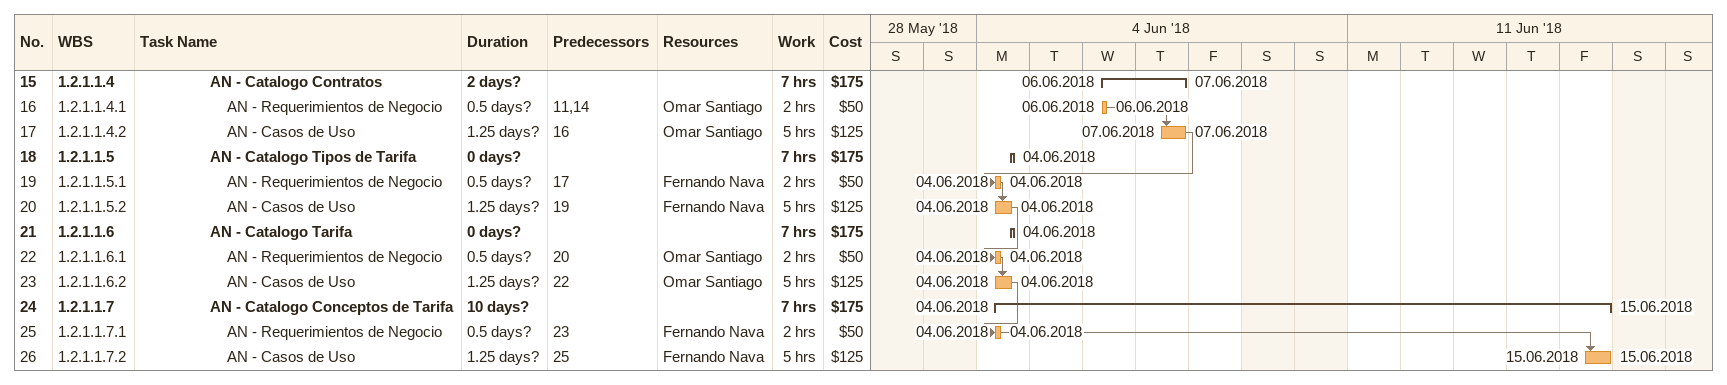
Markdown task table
| ID | WBS | Task | Duration | Start | Finish | Predecessors | Resources | Work (h) | Cost ($) |
|---|---|---|---|---|---|---|---|---|---|
| 15 | 1.2.1.1.4 | **AN - Catalogo Contratos** | 2d? | 2018-06-06 | 2018-06-07 |  |  | 7 | 175 |
| 16 | 1.2.1.1.4.1 | AN - Requerimientos de Negocio | 0.5d? | 2018-06-06 | 2018-06-06 | 11, 14 | Omar Santiago | 2 | 50 |
| 17 | 1.2.1.1.4.2 | AN - Casos de Uso | 1.25d? | 2018-06-07 | 2018-06-07 | 16 | Omar Santiago | 5 | 125 |
| 18 | 1.2.1.1.5 | **AN - Catalogo Tipos de Tarifa** | 0d? | 2018-06-04 | 2018-06-04 |  |  | 7 | 175 |
| 19 | 1.2.1.1.5.1 | AN - Requerimientos de Negocio | 0.5d? | 2018-06-04 | 2018-06-04 | 17 | Fernando Nava | 2 | 50 |
| 20 | 1.2.1.1.5.2 | AN - Casos de Uso | 1.25d? | 2018-06-04 | 2018-06-04 | 19 | Fernando Nava | 5 | 125 |
| 21 | 1.2.1.1.6 | **AN - Catalogo Tarifa** | 0d? | 2018-06-04 | 2018-06-04 |  |  | 7 | 175 |
| 22 | 1.2.1.1.6.1 | AN - Requerimientos de Negocio | 0.5d? | 2018-06-04 | 2018-06-04 | 20 | Omar Santiago | 2 | 50 |
| 23 | 1.2.1.1.6.2 | AN - Casos de Uso | 1.25d? | 2018-06-04 | 2018-06-04 | 22 | Omar Santiago | 5 | 125 |
| 24 | 1.2.1.1.7 | **AN - Catalogo Conceptos de Tarifa** | 10d? | 2018-06-04 | 2018-06-15 |  |  | 7 | 175 |
| 25 | 1.2.1.1.7.1 | AN - Requerimientos de Negocio | 0.5d? | 2018-06-04 | 2018-06-04 | 23 | Fernando Nava | 2 | 50 |
| 26 | 1.2.1.1.7.2 | AN - Casos de Uso | 1.25d? | 2018-06-15 | 2018-06-15 | 25 | Fernando Nava | 5 | 125 |
